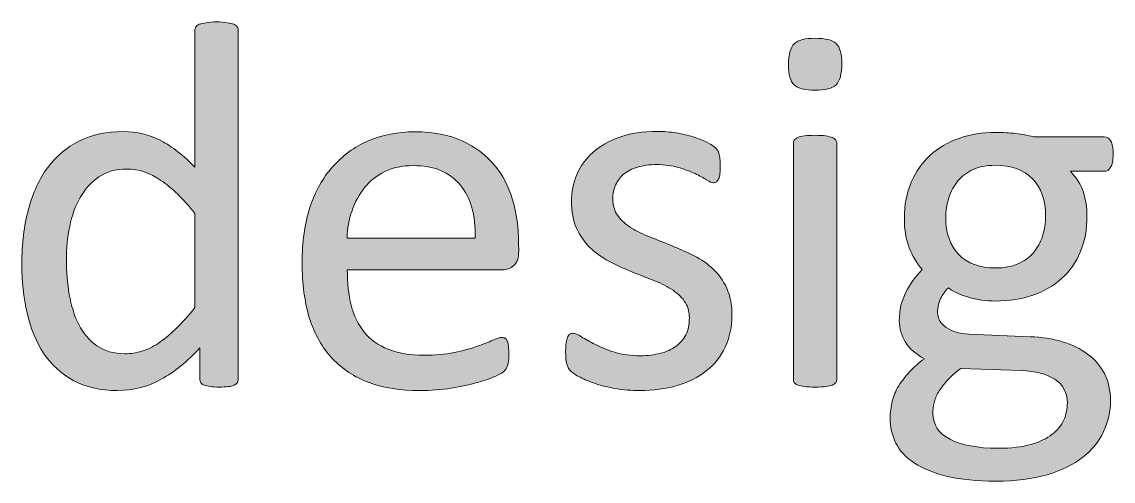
# Model space of a CAD drawing. Header units: inches. Extents: x 247 to 2765, y -1897 to -1110.
# Drawn here: x 1562.13 to 1570.18, y -1165.04 to -1161.66 of the extents above; entities that cross this region are included whole.
import ezdxf

# ---------------------------------------------------------------- set-up
doc = ezdxf.new("R2010")
doc.units = ezdxf.units.IN
doc.header["$MEASUREMENT"] = 0
doc.layers.add('Layer 1', color=7, linetype='Continuous')

# ---------------------------------------------------------------- blocks, each defined once
blk = doc.blocks.new('block 149')
at = {"layer": 'Layer 1', "true_color": 0x020302}
h = blk.add_hatch(color=98, dxfattribs=at)
h.dxf.hatch_style = 2
edge = h.paths.add_edge_path()
edge.add_spline(control_points=[(1563.7271, -1164.2883), (1563.7271, -1164.2986), (1563.7247, -1164.3086), (1563.7199, -1164.3158), (1563.7144, -1164.3231), (1563.7075, -1164.3296), (1563.6975, -1164.3338), (1563.6868, -1164.3396), (1563.6723, -1164.342), (1563.6541, -1164.3448), (1563.6351, -1164.3468), (1563.6145, -1164.3482), (1563.5883, -1164.3482), (1563.5607, -1164.3482), (1563.5369, -1164.3475), (1563.5208, -1164.3448), (1563.5022, -1164.342), (1563.4877, -1164.3382), (1563.476, -1164.3338), (1563.4656, -1164.3296), (1563.456, -1164.3245), (1563.4519, -1164.3158), (1563.4463, -1164.3083), (1563.4443, -1164.2993), (1563.4443, -1164.2883), (1563.4443, -1164.2883), (1563.4443, -1164.0602), (1563.4443, -1164.0602), (1563.3526, -1164.1577), (1563.2589, -1164.2356), (1563.1597, -1164.29), (1563.0619, -1164.3451), (1562.9537, -1164.3734), (1562.8366, -1164.3734), (1562.7105, -1164.3734), (1562.6009, -1164.3486), (1562.5113, -1164.299), (1562.4211, -1164.2497), (1562.348, -1164.1825), (1562.2922, -1164.0985), (1562.2371, -1164.0161), (1562.1965, -1163.9159), (1562.1703, -1163.8022), (1562.1434, -1163.6885), (1562.1317, -1163.5686), (1562.1317, -1163.4422), (1562.1317, -1163.2933), (1562.1482, -1163.1573), (1562.181, -1163.0381), (1562.2127, -1162.9182), (1562.2605, -1162.8155), (1562.3226, -1162.7308), (1562.3853, -1162.647), (1562.4628, -1162.5805), (1562.5561, -1162.5351), (1562.6498, -1162.4896), (1562.757, -1162.4669), (1562.8793, -1162.4669), (1562.9806, -1162.4669), (1563.0736, -1162.4892), (1563.1576, -1162.5333), (1563.2414, -1162.5774), (1563.3251, -1162.6429), (1563.4071, -1162.729), (1563.4071, -1162.729), (1563.4071, -1161.722), (1563.4071, -1161.722), (1563.4071, -1161.7134), (1563.4091, -1161.7031), (1563.414, -1161.6962), (1563.4195, -1161.6872), (1563.4277, -1161.681), (1563.4401, -1161.6762), (1563.4525, -1161.6707), (1563.4691, -1161.6679), (1563.4901, -1161.6652), (1563.5104, -1161.6607), (1563.5356, -1161.6583), (1563.5659, -1161.6583), (1563.5986, -1161.6583), (1563.6245, -1161.6607), (1563.6455, -1161.6652), (1563.6668, -1161.6679), (1563.6823, -1161.6721), (1563.6944, -1161.6762), (1563.7054, -1161.681), (1563.7157, -1161.6859), (1563.7199, -1161.6962), (1563.7271, -1161.7034), (1563.7278, -1161.7127), (1563.7278, -1161.722), (1563.7278, -1161.722), (1563.7271, -1164.2883), (1563.7271, -1164.2883), (1563.7271, -1164.2883), (1563.7271, -1164.2883), (1563.7271, -1164.2883)], knot_values=[0, 0, 0, 0, 1, 1, 1, 2, 2, 2, 3, 3, 3, 4, 4, 4, 5, 5, 5, 6, 6, 6, 7, 7, 7, 8, 8, 8, 9, 9, 9, 10, 10, 10, 11, 11, 11, 12, 12, 12, 13, 13, 13, 14, 14, 14, 15, 15, 15, 16, 16, 16, 17, 17, 17, 18, 18, 18, 19, 19, 19, 20, 20, 20, 21, 21, 21, 22, 22, 22, 23, 23, 23, 24, 24, 24, 25, 25, 25, 26, 26, 26, 27, 27, 27, 28, 28, 28, 29, 29, 29, 30, 30, 30, 31, 31, 31, 32, 32, 32, 32], degree=3, periodic=1)
edge = h.paths.add_edge_path()
edge.add_spline(control_points=[(1563.4078, -1163.0687), (1563.3216, -1162.9626), (1563.2386, -1162.8813), (1563.1576, -1162.8258), (1563.077, -1162.7704), (1562.9937, -1162.7421), (1562.9062, -1162.7421), (1562.8252, -1162.7421), (1562.7563, -1162.7614), (1562.7001, -1162.8), (1562.6436, -1162.8372), (1562.5982, -1162.8889), (1562.5616, -1162.9523), (1562.5251, -1163.016), (1562.501, -1163.0859), (1562.4845, -1163.1659), (1562.4679, -1163.2454), (1562.4604, -1163.3271), (1562.4604, -1163.4084), (1562.4604, -1163.4959), (1562.4679, -1163.5813), (1562.4817, -1163.6657), (1562.4948, -1163.7477), (1562.5182, -1163.8218), (1562.552, -1163.8883), (1562.5851, -1163.9531), (1562.6299, -1164.0054), (1562.685, -1164.0437), (1562.7394, -1164.0819), (1562.8097, -1164.1029), (1562.8931, -1164.1029), (1562.9351, -1164.1029), (1562.9757, -1164.0957), (1563.0164, -1164.084), (1563.0543, -1164.074), (1563.096, -1164.0537), (1563.1363, -1164.0261), (1563.1769, -1164.0003), (1563.2197, -1163.9641), (1563.2651, -1163.9214), (1563.3099, -1163.878), (1563.3581, -1163.8256), (1563.4078, -1163.7626), (1563.4078, -1163.7626), (1563.4078, -1163.0687), (1563.4078, -1163.0687), (1563.4078, -1163.0687), (1563.4078, -1163.0687), (1563.4078, -1163.0687)], knot_values=[0, 0, 0, 0, 1, 1, 1, 2, 2, 2, 3, 3, 3, 4, 4, 4, 5, 5, 5, 6, 6, 6, 7, 7, 7, 8, 8, 8, 9, 9, 9, 10, 10, 10, 11, 11, 11, 12, 12, 12, 13, 13, 13, 14, 14, 14, 15, 15, 15, 16, 16, 16, 16], degree=3, periodic=1)
h = blk.add_hatch(color=98, dxfattribs=at)
h.dxf.hatch_style = 2
edge = h.paths.add_edge_path()
edge.add_spline(control_points=[(1568.1768, -1161.9677), (1568.1768, -1162.0428), (1568.1623, -1162.0931), (1568.1344, -1162.1213), (1568.1065, -1162.1489), (1568.0538, -1162.1609), (1567.9791, -1162.1609), (1567.9046, -1162.1609), (1567.854, -1162.1485), (1567.8247, -1162.1227), (1567.7975, -1162.0958), (1567.7841, -1162.0459), (1567.7841, -1161.9728), (1567.7841, -1161.8981), (1567.7985, -1161.8478), (1567.8264, -1161.8195), (1567.8543, -1161.7916), (1567.9074, -1161.7792), (1567.9811, -1161.7792), (1568.0562, -1161.7792), (1568.1058, -1161.792), (1568.1355, -1161.8181), (1568.1634, -1161.8461), (1568.1768, -1161.8946), (1568.1768, -1161.9677)], knot_values=[0, 0, 0, 0, 1, 1, 1, 2, 2, 2, 3, 3, 3, 4, 4, 4, 5, 5, 5, 6, 6, 6, 7, 7, 7, 8, 8, 8, 8], degree=3, periodic=1)
edge = h.paths.add_edge_path()
edge.add_spline(control_points=[(1568.1399, -1164.2883), (1568.1399, -1164.2986), (1568.1368, -1164.3076), (1568.1324, -1164.3145), (1568.1262, -1164.3217), (1568.1186, -1164.3282), (1568.1082, -1164.3331), (1568.0965, -1164.3389), (1568.08, -1164.342), (1568.0593, -1164.3448), (1568.0373, -1164.3468), (1568.0125, -1164.3482), (1567.9787, -1164.3482), (1567.9477, -1164.3482), (1567.9236, -1164.3475), (1567.9015, -1164.3448), (1567.8802, -1164.342), (1567.8647, -1164.3375), (1567.8519, -1164.3331), (1567.8399, -1164.3276), (1567.8306, -1164.322), (1567.8268, -1164.3145), (1567.8223, -1164.3069), (1567.8195, -1164.2993), (1567.8195, -1164.2883), (1567.8195, -1164.2883), (1567.8195, -1162.554), (1567.8195, -1162.554), (1567.8195, -1162.5464), (1567.8223, -1162.5368), (1567.8268, -1162.5292), (1567.8319, -1162.522), (1567.8399, -1162.5165), (1567.8519, -1162.5099), (1567.8636, -1162.5044), (1567.8802, -1162.502), (1567.9015, -1162.4982), (1567.9236, -1162.4955), (1567.9477, -1162.4941), (1567.9787, -1162.4941), (1568.0125, -1162.4941), (1568.0373, -1162.4955), (1568.0593, -1162.4982), (1568.08, -1162.502), (1568.0962, -1162.5058), (1568.1082, -1162.5099), (1568.1186, -1162.5165), (1568.1282, -1162.5216), (1568.1324, -1162.5292), (1568.1368, -1162.5371), (1568.1399, -1162.5461), (1568.1399, -1162.554), (1568.1399, -1162.554), (1568.1399, -1164.2883), (1568.1399, -1164.2883)], knot_values=[0, 0, 0, 0, 1, 1, 1, 2, 2, 2, 3, 3, 3, 4, 4, 4, 5, 5, 5, 6, 6, 6, 7, 7, 7, 8, 8, 8, 9, 9, 9, 10, 10, 10, 11, 11, 11, 12, 12, 12, 13, 13, 13, 14, 14, 14, 15, 15, 15, 16, 16, 16, 17, 17, 17, 18, 18, 18, 18], degree=3, periodic=1)
h = blk.add_hatch(color=98, dxfattribs=at)
h.dxf.hatch_style = 2
edge = h.paths.add_edge_path()
edge.add_spline(control_points=[(1565.7949, -1163.3464), (1565.7949, -1163.3967), (1565.7828, -1163.4318), (1565.7577, -1163.4532), (1565.7342, -1163.4756), (1565.7053, -1163.4849), (1565.6715, -1163.4849), (1565.6715, -1163.4849), (1564.5312, -1163.4849), (1564.5312, -1163.4849), (1564.5312, -1163.5813), (1564.5395, -1163.6689), (1564.5601, -1163.7453), (1564.5801, -1163.8225), (1564.6118, -1163.8886), (1564.6559, -1163.9441), (1564.7014, -1163.9992), (1564.76, -1164.0406), (1564.8323, -1164.0695), (1564.9047, -1164.0991), (1564.9928, -1164.1143), (1565.0976, -1164.1143), (1565.1796, -1164.1143), (1565.2533, -1164.1074), (1565.3181, -1164.0936), (1565.3842, -1164.0805), (1565.4393, -1164.0654), (1565.4869, -1164.0488), (1565.5351, -1164.0323), (1565.5716, -1164.0171), (1565.6033, -1164.0034), (1565.6336, -1163.9903), (1565.655, -1163.9824), (1565.6708, -1163.9824), (1565.6791, -1163.9824), (1565.6881, -1163.9851), (1565.6943, -1163.9899), (1565.7018, -1163.9941), (1565.7067, -1164.0006), (1565.7108, -1164.0099), (1565.7149, -1164.0192), (1565.7184, -1164.0323), (1565.7184, -1164.0478), (1565.7211, -1164.0637), (1565.7225, -1164.083), (1565.7225, -1164.1064), (1565.7225, -1164.1229), (1565.7218, -1164.1374), (1565.7205, -1164.1498), (1565.7184, -1164.1618), (1565.717, -1164.1718), (1565.7149, -1164.1829), (1565.7129, -1164.1922), (1565.7087, -1164.2008), (1565.706, -1164.209), (1565.7005, -1164.2159), (1565.6956, -1164.2235), (1565.6881, -1164.2311), (1565.6805, -1164.2387), (1565.6605, -1164.2507), (1565.6254, -1164.2676), (1565.5902, -1164.2835), (1565.5448, -1164.2993), (1565.4896, -1164.3145), (1565.4352, -1164.3296), (1565.3704, -1164.3441), (1565.2981, -1164.3558), (1565.225, -1164.3679), (1565.1479, -1164.3744), (1565.0666, -1164.3744), (1564.9246, -1164.3744), (1564.7985, -1164.3541), (1564.6914, -1164.3145), (1564.5832, -1164.2745), (1564.493, -1164.2159), (1564.4196, -1164.1374), (1564.3465, -1164.0588), (1564.2914, -1163.961), (1564.2528, -1163.8425), (1564.2163, -1163.7247), (1564.1984, -1163.5855), (1564.1984, -1163.4304), (1564.1984, -1163.2813), (1564.2177, -1163.1462), (1564.2553, -1163.0267), (1564.2935, -1162.9082), (1564.3507, -1162.8076), (1564.423, -1162.7256), (1564.4954, -1162.6429), (1564.5829, -1162.5795), (1564.6855, -1162.5347), (1564.7889, -1162.4906), (1564.9029, -1162.4682), (1565.0307, -1162.4682), (1565.1668, -1162.4682), (1565.2822, -1162.4906), (1565.378, -1162.5347), (1565.4734, -1162.5788), (1565.5523, -1162.6374), (1565.6143, -1162.7111), (1565.6757, -1162.7848), (1565.7211, -1162.8717), (1565.7501, -1162.9702), (1565.779, -1163.0694), (1565.7935, -1163.1755), (1565.7935, -1163.2885), (1565.7935, -1163.2885), (1565.7949, -1163.3464), (1565.7949, -1163.3464), (1565.7949, -1163.3464), (1565.7949, -1163.3464), (1565.7949, -1163.3464)], knot_values=[0, 0, 0, 0, 1, 1, 1, 2, 2, 2, 3, 3, 3, 4, 4, 4, 5, 5, 5, 6, 6, 6, 7, 7, 7, 8, 8, 8, 9, 9, 9, 10, 10, 10, 11, 11, 11, 12, 12, 12, 13, 13, 13, 14, 14, 14, 15, 15, 15, 16, 16, 16, 17, 17, 17, 18, 18, 18, 19, 19, 19, 20, 20, 20, 21, 21, 21, 22, 22, 22, 23, 23, 23, 24, 24, 24, 25, 25, 25, 26, 26, 26, 27, 27, 27, 28, 28, 28, 29, 29, 29, 30, 30, 30, 31, 31, 31, 32, 32, 32, 33, 33, 33, 34, 34, 34, 35, 35, 35, 36, 36, 36, 37, 37, 37, 37], degree=3, periodic=1)
edge = h.paths.add_edge_path()
edge.add_spline(control_points=[(1565.4741, -1163.252), (1565.4789, -1163.0835), (1565.4411, -1162.9526), (1565.3632, -1162.8596), (1565.2853, -1162.7638), (1565.1696, -1162.717), (1565.0159, -1162.717), (1564.9367, -1162.717), (1564.8685, -1162.7314), (1564.8085, -1162.7611), (1564.7486, -1162.7907), (1564.699, -1162.83), (1564.659, -1162.8782), (1564.6191, -1162.9282), (1564.588, -1162.9843), (1564.566, -1163.0491), (1564.5436, -1163.1135), (1564.5309, -1163.1814), (1564.5291, -1163.252), (1564.5291, -1163.252), (1565.4741, -1163.252), (1565.4741, -1163.252), (1565.4741, -1163.252), (1565.4741, -1163.252), (1565.4741, -1163.252)], knot_values=[0, 0, 0, 0, 1, 1, 1, 2, 2, 2, 3, 3, 3, 4, 4, 4, 5, 5, 5, 6, 6, 6, 7, 7, 7, 8, 8, 8, 8], degree=3, periodic=1)
h = blk.add_hatch(color=98, dxfattribs=at)
h.dxf.hatch_style = 2
edge = h.paths.add_edge_path()
edge.add_spline(control_points=[(1567.3672, -1163.8163), (1567.3672, -1163.9052), (1567.35, -1163.9844), (1567.3176, -1164.0533), (1567.2845, -1164.1229), (1567.2377, -1164.1815), (1567.1777, -1164.229), (1567.1178, -1164.2766), (1567.0454, -1164.3124), (1566.9621, -1164.3372), (1566.8794, -1164.3613), (1566.7871, -1164.3741), (1566.6871, -1164.3741), (1566.6251, -1164.3741), (1566.5666, -1164.3689), (1566.5108, -1164.3596), (1566.4549, -1164.3499), (1566.4046, -1164.3372), (1566.3599, -1164.3227), (1566.3158, -1164.3076), (1566.2786, -1164.2924), (1566.2476, -1164.2759), (1566.2172, -1164.26), (1566.1955, -1164.2456), (1566.1811, -1164.2332), (1566.1666, -1164.2204), (1566.1573, -1164.2022), (1566.1497, -1164.1801), (1566.1428, -1164.1567), (1566.1408, -1164.1257), (1566.1408, -1164.0843), (1566.1408, -1164.0616), (1566.1421, -1164.0395), (1566.1449, -1164.0223), (1566.149, -1164.0058), (1566.1518, -1163.992), (1566.1545, -1163.9817), (1566.158, -1163.9734), (1566.1628, -1163.9644), (1566.1711, -1163.9596), (1566.1783, -1163.9551), (1566.1862, -1163.952), (1566.1945, -1163.952), (1566.2083, -1163.952), (1566.2296, -1163.961), (1566.2572, -1163.9782), (1566.2851, -1163.9954), (1566.3192, -1164.0147), (1566.3599, -1164.0354), (1566.3991, -1164.0557), (1566.4481, -1164.0743), (1566.5025, -1164.0919), (1566.5576, -1164.1091), (1566.6213, -1164.1177), (1566.6933, -1164.1177), (1566.7471, -1164.1177), (1566.796, -1164.1105), (1566.8394, -1164.0995), (1566.8835, -1164.0888), (1566.9207, -1164.0712), (1566.9531, -1164.0485), (1566.9855, -1164.0254), (1567.0096, -1163.9968), (1567.0275, -1163.9624), (1567.0447, -1163.9276), (1567.053, -1163.8866), (1567.053, -1163.8387), (1567.053, -1163.7894), (1567.0406, -1163.7491), (1567.0158, -1163.7143), (1566.9917, -1163.6806), (1566.9583, -1163.6516), (1566.9173, -1163.6254), (1566.8766, -1163.6003), (1566.8305, -1163.5772), (1566.7781, -1163.5583), (1566.7264, -1163.5372), (1566.6734, -1163.518), (1566.6189, -1163.4952), (1566.5652, -1163.4732), (1566.5108, -1163.4484), (1566.4594, -1163.4208), (1566.4081, -1163.3936), (1566.3612, -1163.3595), (1566.3199, -1163.3199), (1566.2789, -1163.2806), (1566.2462, -1163.2324), (1566.2207, -1163.1779), (1566.1962, -1163.1231), (1566.1842, -1163.056), (1566.1842, -1162.9795), (1566.1842, -1162.9123), (1566.1969, -1162.8458), (1566.2227, -1162.7838), (1566.2489, -1162.7214), (1566.2892, -1162.6667), (1566.3416, -1162.6195), (1566.3943, -1162.5719), (1566.4608, -1162.5358), (1566.5404, -1162.5075), (1566.6196, -1162.4793), (1566.7109, -1162.4648), (1566.8167, -1162.4648), (1566.8628, -1162.4648), (1566.909, -1162.4693), (1566.9559, -1162.4765), (1567.0027, -1162.4837), (1567.0441, -1162.4937), (1567.0806, -1162.5054), (1567.1174, -1162.5172), (1567.1484, -1162.5292), (1567.1763, -1162.5423), (1567.2025, -1162.5551), (1567.2225, -1162.5668), (1567.2356, -1162.5785), (1567.2494, -1162.5888), (1567.2577, -1162.5985), (1567.2632, -1162.606), (1567.2673, -1162.6133), (1567.2704, -1162.6219), (1567.2721, -1162.6319), (1567.2742, -1162.6398), (1567.2763, -1162.6536), (1567.2783, -1162.6674), (1567.2804, -1162.6818), (1567.2811, -1162.6991), (1567.2811, -1162.7187), (1567.2811, -1162.7411), (1567.2804, -1162.759), (1567.2783, -1162.7748), (1567.2763, -1162.791), (1567.2728, -1162.8045), (1567.2687, -1162.8141), (1567.2645, -1162.8241), (1567.259, -1162.832), (1567.2521, -1162.8362), (1567.2452, -1162.8413), (1567.239, -1162.8434), (1567.2308, -1162.8434), (1567.2198, -1162.8434), (1567.2025, -1162.8358), (1567.1801, -1162.822), (1567.1577, -1162.8079), (1567.1288, -1162.7921), (1567.0957, -1162.7762), (1567.0599, -1162.7604), (1567.0203, -1162.7452), (1566.9724, -1162.7314), (1566.9249, -1162.717), (1566.8721, -1162.7097), (1566.8122, -1162.7097), (1566.7588, -1162.7097), (1566.7102, -1162.7163), (1566.6699, -1162.7283), (1566.6286, -1162.7401), (1566.5945, -1162.758), (1566.5686, -1162.7797), (1566.5431, -1162.8021), (1566.5225, -1162.8289), (1566.5094, -1162.8599), (1566.4956, -1162.8909), (1566.4884, -1162.9244), (1566.4884, -1162.9598), (1566.4884, -1163.0105), (1566.5004, -1163.0522), (1566.5259, -1163.0856), (1566.5504, -1163.1204), (1566.5845, -1163.15), (1566.6251, -1163.1759), (1566.6661, -1163.2003), (1566.7133, -1163.2251), (1566.765, -1163.2444), (1566.8174, -1163.2651), (1566.8715, -1163.2858), (1566.9262, -1163.3088), (1566.9807, -1163.3312), (1567.0348, -1163.3553), (1567.0882, -1163.3819), (1567.1412, -1163.4087), (1567.1888, -1163.4418), (1567.2294, -1163.4794), (1567.2697, -1163.5173), (1567.3031, -1163.5641), (1567.3283, -1163.6189), (1567.3551, -1163.6785), (1567.3672, -1163.7422), (1567.3672, -1163.8163)], knot_values=[0, 0, 0, 0, 1, 1, 1, 2, 2, 2, 3, 3, 3, 4, 4, 4, 5, 5, 5, 6, 6, 6, 7, 7, 7, 8, 8, 8, 9, 9, 9, 10, 10, 10, 11, 11, 11, 12, 12, 12, 13, 13, 13, 14, 14, 14, 15, 15, 15, 16, 16, 16, 17, 17, 17, 18, 18, 18, 19, 19, 19, 20, 20, 20, 21, 21, 21, 22, 22, 22, 23, 23, 23, 24, 24, 24, 25, 25, 25, 26, 26, 26, 27, 27, 27, 28, 28, 28, 29, 29, 29, 30, 30, 30, 31, 31, 31, 32, 32, 32, 33, 33, 33, 34, 34, 34, 35, 35, 35, 36, 36, 36, 37, 37, 37, 38, 38, 38, 39, 39, 39, 40, 40, 40, 41, 41, 41, 42, 42, 42, 43, 43, 43, 44, 44, 44, 45, 45, 45, 46, 46, 46, 47, 47, 47, 48, 48, 48, 49, 49, 49, 50, 50, 50, 51, 51, 51, 52, 52, 52, 53, 53, 53, 54, 54, 54, 55, 55, 55, 56, 56, 56, 57, 57, 57, 58, 58, 58, 59, 59, 59, 60, 60, 60, 61, 61, 61, 62, 62, 62, 62], degree=3, periodic=1)
h = blk.add_hatch(color=98, dxfattribs=at)
h.dxf.hatch_style = 2
edge = h.paths.add_edge_path()
edge.add_spline(control_points=[(1570.1774, -1162.6333), (1570.1774, -1162.678), (1570.1701, -1162.7108), (1570.1584, -1162.7294), (1570.146, -1162.7511), (1570.1309, -1162.759), (1570.1109, -1162.759), (1570.1109, -1162.759), (1569.8621, -1162.759), (1569.8621, -1162.759), (1569.9069, -1162.8052), (1569.9393, -1162.8568), (1569.9579, -1162.9133), (1569.9758, -1162.9681), (1569.9844, -1163.0267), (1569.9844, -1163.0873), (1569.9844, -1163.1865), (1569.9683, -1163.2754), (1569.9352, -1163.3536), (1569.9035, -1163.4311), (1569.8573, -1163.4945), (1569.7974, -1163.5496), (1569.7374, -1163.602), (1569.6665, -1163.6434), (1569.5841, -1163.6716), (1569.5018, -1163.6999), (1569.4105, -1163.7143), (1569.3109, -1163.7143), (1569.2403, -1163.7143), (1569.1728, -1163.7064), (1569.1101, -1163.6861), (1569.0457, -1163.6675), (1568.9978, -1163.644), (1568.9626, -1163.6161), (1568.9402, -1163.6385), (1568.9206, -1163.6668), (1568.9054, -1163.6964), (1568.891, -1163.7253), (1568.883, -1163.7598), (1568.883, -1163.7984), (1568.883, -1163.8432), (1568.9041, -1163.879), (1568.9461, -1163.9086), (1568.9881, -1163.9383), (1569.0426, -1163.9558), (1569.1128, -1163.9582), (1569.1128, -1163.9582), (1569.5655, -1163.9775), (1569.5655, -1163.9775), (1569.6516, -1163.9803), (1569.7309, -1163.992), (1569.8025, -1164.014), (1569.8749, -1164.0361), (1569.9369, -1164.0657), (1569.9893, -1164.1057), (1570.0416, -1164.1429), (1570.0837, -1164.1925), (1570.1126, -1164.249), (1570.1422, -1164.3055), (1570.1574, -1164.3737), (1570.1574, -1164.4481), (1570.1574, -1164.5281), (1570.1409, -1164.6028), (1570.1071, -1164.6759), (1570.0737, -1164.7468), (1570.0223, -1164.8116), (1569.9534, -1164.8646), (1569.8852, -1164.9191), (1569.7977, -1164.9625), (1569.6906, -1164.9942), (1569.5834, -1165.0252), (1569.4577, -1165.041), (1569.3133, -1165.041), (1569.1735, -1165.041), (1569.0543, -1165.03), (1568.9554, -1165.0059), (1568.8569, -1164.9814), (1568.7759, -1164.9494), (1568.7129, -1164.9081), (1568.6495, -1164.8674), (1568.603, -1164.8178), (1568.5757, -1164.7606), (1568.5468, -1164.7034), (1568.533, -1164.6421), (1568.533, -1164.5766), (1568.533, -1164.5339), (1568.5392, -1164.4926), (1568.5489, -1164.4516), (1568.5582, -1164.4123), (1568.5744, -1164.3744), (1568.5964, -1164.3386), (1568.6185, -1164.3024), (1568.6446, -1164.2697), (1568.677, -1164.2359), (1568.708, -1164.2022), (1568.7432, -1164.1698), (1568.7859, -1164.1395), (1568.7225, -1164.1071), (1568.676, -1164.0664), (1568.6464, -1164.0182), (1568.6157, -1163.9672), (1568.6006, -1163.9162), (1568.6006, -1163.8597), (1568.6006, -1163.7815), (1568.6167, -1163.7116), (1568.6495, -1163.6492), (1568.6819, -1163.5862), (1568.7208, -1163.5331), (1568.7687, -1163.4821), (1568.7294, -1163.4346), (1568.6977, -1163.3815), (1568.6736, -1163.3219), (1568.6508, -1163.2616), (1568.6378, -1163.1896), (1568.6378, -1163.1066), (1568.6378, -1163.0074), (1568.655, -1162.9185), (1568.6891, -1162.8393), (1568.7222, -1162.7607), (1568.7687, -1162.696), (1568.8279, -1162.6408), (1568.8872, -1162.5874), (1568.9578, -1162.5451), (1569.0408, -1162.5165), (1569.1221, -1162.4875), (1569.2131, -1162.4731), (1569.3123, -1162.4731), (1569.364, -1162.4731), (1569.4132, -1162.4762), (1569.4591, -1162.4806), (1569.5052, -1162.4879), (1569.548, -1162.4944), (1569.5869, -1162.5048), (1569.5869, -1162.5048), (1570.1102, -1162.5048), (1570.1102, -1162.5048), (1570.1322, -1162.5048), (1570.1481, -1162.5151), (1570.1601, -1162.5364), (1570.1712, -1162.5561), (1570.1774, -1162.5898), (1570.1774, -1162.6333)], knot_values=[0, 0, 0, 0, 1, 1, 1, 2, 2, 2, 3, 3, 3, 4, 4, 4, 5, 5, 5, 6, 6, 6, 7, 7, 7, 8, 8, 8, 9, 9, 9, 10, 10, 10, 11, 11, 11, 12, 12, 12, 13, 13, 13, 14, 14, 14, 15, 15, 15, 16, 16, 16, 17, 17, 17, 18, 18, 18, 19, 19, 19, 20, 20, 20, 21, 21, 21, 22, 22, 22, 23, 23, 23, 24, 24, 24, 25, 25, 25, 26, 26, 26, 27, 27, 27, 28, 28, 28, 29, 29, 29, 30, 30, 30, 31, 31, 31, 32, 32, 32, 33, 33, 33, 34, 34, 34, 35, 35, 35, 36, 36, 36, 37, 37, 37, 38, 38, 38, 39, 39, 39, 40, 40, 40, 41, 41, 41, 42, 42, 42, 43, 43, 43, 44, 44, 44, 45, 45, 45, 46, 46, 46, 47, 47, 47, 47], degree=3, periodic=1)
edge = h.paths.add_edge_path()
edge.add_spline(control_points=[(1569.8398, -1164.464), (1569.8398, -1164.3896), (1569.8091, -1164.3317), (1569.7478, -1164.291), (1569.6864, -1164.2524), (1569.6048, -1164.229), (1569.5004, -1164.227), (1569.5004, -1164.227), (1569.0519, -1164.2118), (1569.0519, -1164.2118), (1569.0112, -1164.2435), (1568.9774, -1164.2738), (1568.9513, -1164.3027), (1568.9258, -1164.3317), (1568.9037, -1164.3592), (1568.8886, -1164.3861), (1568.8727, -1164.412), (1568.8631, -1164.4375), (1568.8569, -1164.464), (1568.85, -1164.4895), (1568.8486, -1164.5153), (1568.8486, -1164.5432), (1568.8486, -1164.6266), (1568.8906, -1164.69), (1568.9754, -1164.7327), (1569.0598, -1164.7754), (1569.1776, -1164.7988), (1569.3295, -1164.7988), (1569.4253, -1164.7988), (1569.5066, -1164.7892), (1569.5721, -1164.7706), (1569.6375, -1164.7516), (1569.6892, -1164.7272), (1569.7278, -1164.6962), (1569.7677, -1164.6659), (1569.796, -1164.6297), (1569.8139, -1164.5897), (1569.8308, -1164.5498), (1569.8398, -1164.5074), (1569.8398, -1164.464)], knot_values=[0, 0, 0, 0, 1, 1, 1, 2, 2, 2, 3, 3, 3, 4, 4, 4, 5, 5, 5, 6, 6, 6, 7, 7, 7, 8, 8, 8, 9, 9, 9, 10, 10, 10, 11, 11, 11, 12, 12, 12, 13, 13, 13, 13], degree=3, periodic=1)
edge = h.paths.add_edge_path()
edge.add_spline(control_points=[(1569.6796, -1163.0901), (1569.6796, -1162.9723), (1569.6468, -1162.8789), (1569.5821, -1162.8141), (1569.5169, -1162.7473), (1569.4263, -1162.7149), (1569.3065, -1162.7149), (1569.2444, -1162.7149), (1569.1914, -1162.7252), (1569.1459, -1162.7452), (1569.0997, -1162.7669), (1569.0622, -1162.7952), (1569.0326, -1162.83), (1569.0022, -1162.8658), (1568.9799, -1162.9071), (1568.9654, -1162.9547), (1568.9502, -1163.0029), (1568.943, -1163.0505), (1568.943, -1163.1014), (1568.943, -1163.2158), (1568.9757, -1163.3061), (1569.0391, -1163.3729), (1569.1039, -1163.4384), (1569.1945, -1163.4708), (1569.3113, -1163.4708), (1569.3747, -1163.4708), (1569.4284, -1163.4618), (1569.4749, -1163.4408), (1569.5214, -1163.4205), (1569.5593, -1163.3929), (1569.5896, -1163.3591), (1569.6193, -1163.3223), (1569.6413, -1163.2827), (1569.6561, -1163.2358), (1569.6716, -1163.1883), (1569.6796, -1163.1404), (1569.6796, -1163.0901)], knot_values=[0, 0, 0, 0, 1, 1, 1, 2, 2, 2, 3, 3, 3, 4, 4, 4, 5, 5, 5, 6, 6, 6, 7, 7, 7, 8, 8, 8, 9, 9, 9, 10, 10, 10, 11, 11, 11, 12, 12, 12, 12], degree=3, periodic=1)
at = {"layer": 'Layer 1', "lineweight": 0}
for points, knots in [([(1563.7271, -1164.2883), (1563.7271, -1164.2986), (1563.7247, -1164.3086), (1563.7199, -1164.3158), (1563.7144, -1164.3231), (1563.7075, -1164.3296), (1563.6975, -1164.3338), (1563.6868, -1164.3396), (1563.6723, -1164.342), (1563.6541, -1164.3448), (1563.6351, -1164.3468), (1563.6145, -1164.3482), (1563.5883, -1164.3482), (1563.5607, -1164.3482), (1563.5369, -1164.3475), (1563.5208, -1164.3448), (1563.5022, -1164.342), (1563.4877, -1164.3382), (1563.476, -1164.3338), (1563.4656, -1164.3296), (1563.456, -1164.3245), (1563.4519, -1164.3158), (1563.4463, -1164.3083), (1563.4443, -1164.2993), (1563.4443, -1164.2883), (1563.4443, -1164.2883), (1563.4443, -1164.0602), (1563.4443, -1164.0602), (1563.3526, -1164.1577), (1563.2589, -1164.2356), (1563.1597, -1164.29), (1563.0619, -1164.3451), (1562.9537, -1164.3734), (1562.8366, -1164.3734), (1562.7105, -1164.3734), (1562.6009, -1164.3486), (1562.5113, -1164.299), (1562.4211, -1164.2497), (1562.348, -1164.1825), (1562.2922, -1164.0985), (1562.2371, -1164.0161), (1562.1965, -1163.9159), (1562.1703, -1163.8022), (1562.1434, -1163.6885), (1562.1317, -1163.5686), (1562.1317, -1163.4422), (1562.1317, -1163.2933), (1562.1482, -1163.1573), (1562.181, -1163.0381), (1562.2127, -1162.9182), (1562.2605, -1162.8155), (1562.3226, -1162.7308), (1562.3853, -1162.647), (1562.4628, -1162.5805), (1562.5561, -1162.5351), (1562.6498, -1162.4896), (1562.757, -1162.4669), (1562.8793, -1162.4669), (1562.9806, -1162.4669), (1563.0736, -1162.4892), (1563.1576, -1162.5333), (1563.2414, -1162.5774), (1563.3251, -1162.6429), (1563.4071, -1162.729), (1563.4071, -1162.729), (1563.4071, -1161.722), (1563.4071, -1161.722), (1563.4071, -1161.7134), (1563.4091, -1161.7031), (1563.414, -1161.6962), (1563.4195, -1161.6872), (1563.4277, -1161.681), (1563.4401, -1161.6762), (1563.4525, -1161.6707), (1563.4691, -1161.6679), (1563.4901, -1161.6652), (1563.5104, -1161.6607), (1563.5356, -1161.6583), (1563.5659, -1161.6583), (1563.5986, -1161.6583), (1563.6245, -1161.6607), (1563.6455, -1161.6652), (1563.6668, -1161.6679), (1563.6823, -1161.6721), (1563.6944, -1161.6762), (1563.7054, -1161.681), (1563.7157, -1161.6859), (1563.7199, -1161.6962), (1563.7271, -1161.7034), (1563.7278, -1161.7127), (1563.7278, -1161.722), (1563.7278, -1161.722), (1563.7271, -1164.2883), (1563.7271, -1164.2883), (1563.7271, -1164.2883), (1563.7271, -1164.2883), (1563.7271, -1164.2883)], [0, 0, 0, 0, 1, 1, 1, 2, 2, 2, 3, 3, 3, 4, 4, 4, 5, 5, 5, 6, 6, 6, 7, 7, 7, 8, 8, 8, 9, 9, 9, 10, 10, 10, 11, 11, 11, 12, 12, 12, 13, 13, 13, 14, 14, 14, 15, 15, 15, 16, 16, 16, 17, 17, 17, 18, 18, 18, 19, 19, 19, 20, 20, 20, 21, 21, 21, 22, 22, 22, 23, 23, 23, 24, 24, 24, 25, 25, 25, 26, 26, 26, 27, 27, 27, 28, 28, 28, 29, 29, 29, 30, 30, 30, 31, 31, 31, 32, 32, 32, 32]), ([(1568.1768, -1161.9677), (1568.1768, -1162.0428), (1568.1623, -1162.0931), (1568.1344, -1162.1213), (1568.1065, -1162.1489), (1568.0538, -1162.1609), (1567.9791, -1162.1609), (1567.9046, -1162.1609), (1567.854, -1162.1485), (1567.8247, -1162.1227), (1567.7975, -1162.0958), (1567.7841, -1162.0459), (1567.7841, -1161.9728), (1567.7841, -1161.8981), (1567.7985, -1161.8478), (1567.8264, -1161.8195), (1567.8543, -1161.7916), (1567.9074, -1161.7792), (1567.9811, -1161.7792), (1568.0562, -1161.7792), (1568.1058, -1161.792), (1568.1355, -1161.8181), (1568.1634, -1161.8461), (1568.1768, -1161.8946), (1568.1768, -1161.9677)], [0, 0, 0, 0, 1, 1, 1, 2, 2, 2, 3, 3, 3, 4, 4, 4, 5, 5, 5, 6, 6, 6, 7, 7, 7, 8, 8, 8, 8]), ([(1565.7949, -1163.3464), (1565.7949, -1163.3967), (1565.7828, -1163.4318), (1565.7577, -1163.4532), (1565.7342, -1163.4756), (1565.7053, -1163.4849), (1565.6715, -1163.4849), (1565.6715, -1163.4849), (1564.5312, -1163.4849), (1564.5312, -1163.4849), (1564.5312, -1163.5813), (1564.5395, -1163.6689), (1564.5601, -1163.7453), (1564.5801, -1163.8225), (1564.6118, -1163.8886), (1564.6559, -1163.9441), (1564.7014, -1163.9992), (1564.76, -1164.0406), (1564.8323, -1164.0695), (1564.9047, -1164.0991), (1564.9928, -1164.1143), (1565.0976, -1164.1143), (1565.1796, -1164.1143), (1565.2533, -1164.1074), (1565.3181, -1164.0936), (1565.3842, -1164.0805), (1565.4393, -1164.0654), (1565.4869, -1164.0488), (1565.5351, -1164.0323), (1565.5716, -1164.0171), (1565.6033, -1164.0034), (1565.6336, -1163.9903), (1565.655, -1163.9824), (1565.6708, -1163.9824), (1565.6791, -1163.9824), (1565.6881, -1163.9851), (1565.6943, -1163.9899), (1565.7018, -1163.9941), (1565.7067, -1164.0006), (1565.7108, -1164.0099), (1565.7149, -1164.0192), (1565.7184, -1164.0323), (1565.7184, -1164.0478), (1565.7211, -1164.0637), (1565.7225, -1164.083), (1565.7225, -1164.1064), (1565.7225, -1164.1229), (1565.7218, -1164.1374), (1565.7205, -1164.1498), (1565.7184, -1164.1618), (1565.717, -1164.1718), (1565.7149, -1164.1829), (1565.7129, -1164.1922), (1565.7087, -1164.2008), (1565.706, -1164.209), (1565.7005, -1164.2159), (1565.6956, -1164.2235), (1565.6881, -1164.2311), (1565.6805, -1164.2387), (1565.6605, -1164.2507), (1565.6254, -1164.2676), (1565.5902, -1164.2835), (1565.5448, -1164.2993), (1565.4896, -1164.3145), (1565.4352, -1164.3296), (1565.3704, -1164.3441), (1565.2981, -1164.3558), (1565.225, -1164.3679), (1565.1479, -1164.3744), (1565.0666, -1164.3744), (1564.9246, -1164.3744), (1564.7985, -1164.3541), (1564.6914, -1164.3145), (1564.5832, -1164.2745), (1564.493, -1164.2159), (1564.4196, -1164.1374), (1564.3465, -1164.0588), (1564.2914, -1163.961), (1564.2528, -1163.8425), (1564.2163, -1163.7247), (1564.1984, -1163.5855), (1564.1984, -1163.4304), (1564.1984, -1163.2813), (1564.2177, -1163.1462), (1564.2553, -1163.0267), (1564.2935, -1162.9082), (1564.3507, -1162.8076), (1564.423, -1162.7256), (1564.4954, -1162.6429), (1564.5829, -1162.5795), (1564.6855, -1162.5347), (1564.7889, -1162.4906), (1564.9029, -1162.4682), (1565.0307, -1162.4682), (1565.1668, -1162.4682), (1565.2822, -1162.4906), (1565.378, -1162.5347), (1565.4734, -1162.5788), (1565.5523, -1162.6374), (1565.6143, -1162.7111), (1565.6757, -1162.7848), (1565.7211, -1162.8717), (1565.7501, -1162.9702), (1565.779, -1163.0694), (1565.7935, -1163.1755), (1565.7935, -1163.2885), (1565.7935, -1163.2885), (1565.7949, -1163.3464), (1565.7949, -1163.3464), (1565.7949, -1163.3464), (1565.7949, -1163.3464), (1565.7949, -1163.3464)], [0, 0, 0, 0, 1, 1, 1, 2, 2, 2, 3, 3, 3, 4, 4, 4, 5, 5, 5, 6, 6, 6, 7, 7, 7, 8, 8, 8, 9, 9, 9, 10, 10, 10, 11, 11, 11, 12, 12, 12, 13, 13, 13, 14, 14, 14, 15, 15, 15, 16, 16, 16, 17, 17, 17, 18, 18, 18, 19, 19, 19, 20, 20, 20, 21, 21, 21, 22, 22, 22, 23, 23, 23, 24, 24, 24, 25, 25, 25, 26, 26, 26, 27, 27, 27, 28, 28, 28, 29, 29, 29, 30, 30, 30, 31, 31, 31, 32, 32, 32, 33, 33, 33, 34, 34, 34, 35, 35, 35, 36, 36, 36, 37, 37, 37, 37]), ([(1567.3672, -1163.8163), (1567.3672, -1163.9052), (1567.35, -1163.9844), (1567.3176, -1164.0533), (1567.2845, -1164.1229), (1567.2377, -1164.1815), (1567.1777, -1164.229), (1567.1178, -1164.2766), (1567.0454, -1164.3124), (1566.9621, -1164.3372), (1566.8794, -1164.3613), (1566.7871, -1164.3741), (1566.6871, -1164.3741), (1566.6251, -1164.3741), (1566.5666, -1164.3689), (1566.5108, -1164.3596), (1566.4549, -1164.3499), (1566.4046, -1164.3372), (1566.3599, -1164.3227), (1566.3158, -1164.3076), (1566.2786, -1164.2924), (1566.2476, -1164.2759), (1566.2172, -1164.26), (1566.1955, -1164.2456), (1566.1811, -1164.2332), (1566.1666, -1164.2204), (1566.1573, -1164.2022), (1566.1497, -1164.1801), (1566.1428, -1164.1567), (1566.1408, -1164.1257), (1566.1408, -1164.0843), (1566.1408, -1164.0616), (1566.1421, -1164.0395), (1566.1449, -1164.0223), (1566.149, -1164.0058), (1566.1518, -1163.992), (1566.1545, -1163.9817), (1566.158, -1163.9734), (1566.1628, -1163.9644), (1566.1711, -1163.9596), (1566.1783, -1163.9551), (1566.1862, -1163.952), (1566.1945, -1163.952), (1566.2083, -1163.952), (1566.2296, -1163.961), (1566.2572, -1163.9782), (1566.2851, -1163.9954), (1566.3192, -1164.0147), (1566.3599, -1164.0354), (1566.3991, -1164.0557), (1566.4481, -1164.0743), (1566.5025, -1164.0919), (1566.5576, -1164.1091), (1566.6213, -1164.1177), (1566.6933, -1164.1177), (1566.7471, -1164.1177), (1566.796, -1164.1105), (1566.8394, -1164.0995), (1566.8835, -1164.0888), (1566.9207, -1164.0712), (1566.9531, -1164.0485), (1566.9855, -1164.0254), (1567.0096, -1163.9968), (1567.0275, -1163.9624), (1567.0447, -1163.9276), (1567.053, -1163.8866), (1567.053, -1163.8387), (1567.053, -1163.7894), (1567.0406, -1163.7491), (1567.0158, -1163.7143), (1566.9917, -1163.6806), (1566.9583, -1163.6516), (1566.9173, -1163.6254), (1566.8766, -1163.6003), (1566.8305, -1163.5772), (1566.7781, -1163.5583), (1566.7264, -1163.5372), (1566.6734, -1163.518), (1566.6189, -1163.4952), (1566.5652, -1163.4732), (1566.5108, -1163.4484), (1566.4594, -1163.4208), (1566.4081, -1163.3936), (1566.3612, -1163.3595), (1566.3199, -1163.3199), (1566.2789, -1163.2806), (1566.2462, -1163.2324), (1566.2207, -1163.1779), (1566.1962, -1163.1231), (1566.1842, -1163.056), (1566.1842, -1162.9795), (1566.1842, -1162.9123), (1566.1969, -1162.8458), (1566.2227, -1162.7838), (1566.2489, -1162.7214), (1566.2892, -1162.6667), (1566.3416, -1162.6195), (1566.3943, -1162.5719), (1566.4608, -1162.5358), (1566.5404, -1162.5075), (1566.6196, -1162.4793), (1566.7109, -1162.4648), (1566.8167, -1162.4648), (1566.8628, -1162.4648), (1566.909, -1162.4693), (1566.9559, -1162.4765), (1567.0027, -1162.4837), (1567.0441, -1162.4937), (1567.0806, -1162.5054), (1567.1174, -1162.5172), (1567.1484, -1162.5292), (1567.1763, -1162.5423), (1567.2025, -1162.5551), (1567.2225, -1162.5668), (1567.2356, -1162.5785), (1567.2494, -1162.5888), (1567.2577, -1162.5985), (1567.2632, -1162.606), (1567.2673, -1162.6133), (1567.2704, -1162.6219), (1567.2721, -1162.6319), (1567.2742, -1162.6398), (1567.2763, -1162.6536), (1567.2783, -1162.6674), (1567.2804, -1162.6818), (1567.2811, -1162.6991), (1567.2811, -1162.7187), (1567.2811, -1162.7411), (1567.2804, -1162.759), (1567.2783, -1162.7748), (1567.2763, -1162.791), (1567.2728, -1162.8045), (1567.2687, -1162.8141), (1567.2645, -1162.8241), (1567.259, -1162.832), (1567.2521, -1162.8362), (1567.2452, -1162.8413), (1567.239, -1162.8434), (1567.2308, -1162.8434), (1567.2198, -1162.8434), (1567.2025, -1162.8358), (1567.1801, -1162.822), (1567.1577, -1162.8079), (1567.1288, -1162.7921), (1567.0957, -1162.7762), (1567.0599, -1162.7604), (1567.0203, -1162.7452), (1566.9724, -1162.7314), (1566.9249, -1162.717), (1566.8721, -1162.7097), (1566.8122, -1162.7097), (1566.7588, -1162.7097), (1566.7102, -1162.7163), (1566.6699, -1162.7283), (1566.6286, -1162.7401), (1566.5945, -1162.758), (1566.5686, -1162.7797), (1566.5431, -1162.8021), (1566.5225, -1162.8289), (1566.5094, -1162.8599), (1566.4956, -1162.8909), (1566.4884, -1162.9244), (1566.4884, -1162.9598), (1566.4884, -1163.0105), (1566.5004, -1163.0522), (1566.5259, -1163.0856), (1566.5504, -1163.1204), (1566.5845, -1163.15), (1566.6251, -1163.1759), (1566.6661, -1163.2003), (1566.7133, -1163.2251), (1566.765, -1163.2444), (1566.8174, -1163.2651), (1566.8715, -1163.2858), (1566.9262, -1163.3088), (1566.9807, -1163.3312), (1567.0348, -1163.3553), (1567.0882, -1163.3819), (1567.1412, -1163.4087), (1567.1888, -1163.4418), (1567.2294, -1163.4794), (1567.2697, -1163.5173), (1567.3031, -1163.5641), (1567.3283, -1163.6189), (1567.3551, -1163.6785), (1567.3672, -1163.7422), (1567.3672, -1163.8163)], [0, 0, 0, 0, 1, 1, 1, 2, 2, 2, 3, 3, 3, 4, 4, 4, 5, 5, 5, 6, 6, 6, 7, 7, 7, 8, 8, 8, 9, 9, 9, 10, 10, 10, 11, 11, 11, 12, 12, 12, 13, 13, 13, 14, 14, 14, 15, 15, 15, 16, 16, 16, 17, 17, 17, 18, 18, 18, 19, 19, 19, 20, 20, 20, 21, 21, 21, 22, 22, 22, 23, 23, 23, 24, 24, 24, 25, 25, 25, 26, 26, 26, 27, 27, 27, 28, 28, 28, 29, 29, 29, 30, 30, 30, 31, 31, 31, 32, 32, 32, 33, 33, 33, 34, 34, 34, 35, 35, 35, 36, 36, 36, 37, 37, 37, 38, 38, 38, 39, 39, 39, 40, 40, 40, 41, 41, 41, 42, 42, 42, 43, 43, 43, 44, 44, 44, 45, 45, 45, 46, 46, 46, 47, 47, 47, 48, 48, 48, 49, 49, 49, 50, 50, 50, 51, 51, 51, 52, 52, 52, 53, 53, 53, 54, 54, 54, 55, 55, 55, 56, 56, 56, 57, 57, 57, 58, 58, 58, 59, 59, 59, 60, 60, 60, 61, 61, 61, 62, 62, 62, 62]), ([(1568.1399, -1164.2883), (1568.1399, -1164.2986), (1568.1368, -1164.3076), (1568.1324, -1164.3145), (1568.1262, -1164.3217), (1568.1186, -1164.3282), (1568.1082, -1164.3331), (1568.0965, -1164.3389), (1568.08, -1164.342), (1568.0593, -1164.3448), (1568.0373, -1164.3468), (1568.0125, -1164.3482), (1567.9787, -1164.3482), (1567.9477, -1164.3482), (1567.9236, -1164.3475), (1567.9015, -1164.3448), (1567.8802, -1164.342), (1567.8647, -1164.3375), (1567.8519, -1164.3331), (1567.8399, -1164.3276), (1567.8306, -1164.322), (1567.8268, -1164.3145), (1567.8223, -1164.3069), (1567.8195, -1164.2993), (1567.8195, -1164.2883), (1567.8195, -1164.2883), (1567.8195, -1162.554), (1567.8195, -1162.554), (1567.8195, -1162.5464), (1567.8223, -1162.5368), (1567.8268, -1162.5292), (1567.8319, -1162.522), (1567.8399, -1162.5165), (1567.8519, -1162.5099), (1567.8636, -1162.5044), (1567.8802, -1162.502), (1567.9015, -1162.4982), (1567.9236, -1162.4955), (1567.9477, -1162.4941), (1567.9787, -1162.4941), (1568.0125, -1162.4941), (1568.0373, -1162.4955), (1568.0593, -1162.4982), (1568.08, -1162.502), (1568.0962, -1162.5058), (1568.1082, -1162.5099), (1568.1186, -1162.5165), (1568.1282, -1162.5216), (1568.1324, -1162.5292), (1568.1368, -1162.5371), (1568.1399, -1162.5461), (1568.1399, -1162.554), (1568.1399, -1162.554), (1568.1399, -1164.2883), (1568.1399, -1164.2883)], [0, 0, 0, 0, 1, 1, 1, 2, 2, 2, 3, 3, 3, 4, 4, 4, 5, 5, 5, 6, 6, 6, 7, 7, 7, 8, 8, 8, 9, 9, 9, 10, 10, 10, 11, 11, 11, 12, 12, 12, 13, 13, 13, 14, 14, 14, 15, 15, 15, 16, 16, 16, 17, 17, 17, 18, 18, 18, 18]), ([(1570.1774, -1162.6333), (1570.1774, -1162.678), (1570.1701, -1162.7108), (1570.1584, -1162.7294), (1570.146, -1162.7511), (1570.1309, -1162.759), (1570.1109, -1162.759), (1570.1109, -1162.759), (1569.8621, -1162.759), (1569.8621, -1162.759), (1569.9069, -1162.8052), (1569.9393, -1162.8568), (1569.9579, -1162.9133), (1569.9758, -1162.9681), (1569.9844, -1163.0267), (1569.9844, -1163.0873), (1569.9844, -1163.1865), (1569.9683, -1163.2754), (1569.9352, -1163.3536), (1569.9035, -1163.4311), (1569.8573, -1163.4945), (1569.7974, -1163.5496), (1569.7374, -1163.602), (1569.6665, -1163.6434), (1569.5841, -1163.6716), (1569.5018, -1163.6999), (1569.4105, -1163.7143), (1569.3109, -1163.7143), (1569.2403, -1163.7143), (1569.1728, -1163.7064), (1569.1101, -1163.6861), (1569.0457, -1163.6675), (1568.9978, -1163.644), (1568.9626, -1163.6161), (1568.9402, -1163.6385), (1568.9206, -1163.6668), (1568.9054, -1163.6964), (1568.891, -1163.7253), (1568.883, -1163.7598), (1568.883, -1163.7984), (1568.883, -1163.8432), (1568.9041, -1163.879), (1568.9461, -1163.9086), (1568.9881, -1163.9383), (1569.0426, -1163.9558), (1569.1128, -1163.9582), (1569.1128, -1163.9582), (1569.5655, -1163.9775), (1569.5655, -1163.9775), (1569.6516, -1163.9803), (1569.7309, -1163.992), (1569.8025, -1164.014), (1569.8749, -1164.0361), (1569.9369, -1164.0657), (1569.9893, -1164.1057), (1570.0416, -1164.1429), (1570.0837, -1164.1925), (1570.1126, -1164.249), (1570.1422, -1164.3055), (1570.1574, -1164.3737), (1570.1574, -1164.4481), (1570.1574, -1164.5281), (1570.1409, -1164.6028), (1570.1071, -1164.6759), (1570.0737, -1164.7468), (1570.0223, -1164.8116), (1569.9534, -1164.8646), (1569.8852, -1164.9191), (1569.7977, -1164.9625), (1569.6906, -1164.9942), (1569.5834, -1165.0252), (1569.4577, -1165.041), (1569.3133, -1165.041), (1569.1735, -1165.041), (1569.0543, -1165.03), (1568.9554, -1165.0059), (1568.8569, -1164.9814), (1568.7759, -1164.9494), (1568.7129, -1164.9081), (1568.6495, -1164.8674), (1568.603, -1164.8178), (1568.5757, -1164.7606), (1568.5468, -1164.7034), (1568.533, -1164.6421), (1568.533, -1164.5766), (1568.533, -1164.5339), (1568.5392, -1164.4926), (1568.5489, -1164.4516), (1568.5582, -1164.4123), (1568.5744, -1164.3744), (1568.5964, -1164.3386), (1568.6185, -1164.3024), (1568.6446, -1164.2697), (1568.677, -1164.2359), (1568.708, -1164.2022), (1568.7432, -1164.1698), (1568.7859, -1164.1395), (1568.7225, -1164.1071), (1568.676, -1164.0664), (1568.6464, -1164.0182), (1568.6157, -1163.9672), (1568.6006, -1163.9162), (1568.6006, -1163.8597), (1568.6006, -1163.7815), (1568.6167, -1163.7116), (1568.6495, -1163.6492), (1568.6819, -1163.5862), (1568.7208, -1163.5331), (1568.7687, -1163.4821), (1568.7294, -1163.4346), (1568.6977, -1163.3815), (1568.6736, -1163.3219), (1568.6508, -1163.2616), (1568.6378, -1163.1896), (1568.6378, -1163.1066), (1568.6378, -1163.0074), (1568.655, -1162.9185), (1568.6891, -1162.8393), (1568.7222, -1162.7607), (1568.7687, -1162.696), (1568.8279, -1162.6408), (1568.8872, -1162.5874), (1568.9578, -1162.5451), (1569.0408, -1162.5165), (1569.1221, -1162.4875), (1569.2131, -1162.4731), (1569.3123, -1162.4731), (1569.364, -1162.4731), (1569.4132, -1162.4762), (1569.4591, -1162.4806), (1569.5052, -1162.4879), (1569.548, -1162.4944), (1569.5869, -1162.5048), (1569.5869, -1162.5048), (1570.1102, -1162.5048), (1570.1102, -1162.5048), (1570.1322, -1162.5048), (1570.1481, -1162.5151), (1570.1601, -1162.5364), (1570.1712, -1162.5561), (1570.1774, -1162.5898), (1570.1774, -1162.6333)], [0, 0, 0, 0, 1, 1, 1, 2, 2, 2, 3, 3, 3, 4, 4, 4, 5, 5, 5, 6, 6, 6, 7, 7, 7, 8, 8, 8, 9, 9, 9, 10, 10, 10, 11, 11, 11, 12, 12, 12, 13, 13, 13, 14, 14, 14, 15, 15, 15, 16, 16, 16, 17, 17, 17, 18, 18, 18, 19, 19, 19, 20, 20, 20, 21, 21, 21, 22, 22, 22, 23, 23, 23, 24, 24, 24, 25, 25, 25, 26, 26, 26, 27, 27, 27, 28, 28, 28, 29, 29, 29, 30, 30, 30, 31, 31, 31, 32, 32, 32, 33, 33, 33, 34, 34, 34, 35, 35, 35, 36, 36, 36, 37, 37, 37, 38, 38, 38, 39, 39, 39, 40, 40, 40, 41, 41, 41, 42, 42, 42, 43, 43, 43, 44, 44, 44, 45, 45, 45, 46, 46, 46, 47, 47, 47, 47]), ([(1563.4078, -1163.0687), (1563.3216, -1162.9626), (1563.2386, -1162.8813), (1563.1576, -1162.8258), (1563.077, -1162.7704), (1562.9937, -1162.7421), (1562.9062, -1162.7421), (1562.8252, -1162.7421), (1562.7563, -1162.7614), (1562.7001, -1162.8), (1562.6436, -1162.8372), (1562.5982, -1162.8889), (1562.5616, -1162.9523), (1562.5251, -1163.016), (1562.501, -1163.0859), (1562.4845, -1163.1659), (1562.4679, -1163.2454), (1562.4604, -1163.3271), (1562.4604, -1163.4084), (1562.4604, -1163.4959), (1562.4679, -1163.5813), (1562.4817, -1163.6657), (1562.4948, -1163.7477), (1562.5182, -1163.8218), (1562.552, -1163.8883), (1562.5851, -1163.9531), (1562.6299, -1164.0054), (1562.685, -1164.0437), (1562.7394, -1164.0819), (1562.8097, -1164.1029), (1562.8931, -1164.1029), (1562.9351, -1164.1029), (1562.9757, -1164.0957), (1563.0164, -1164.084), (1563.0543, -1164.074), (1563.096, -1164.0537), (1563.1363, -1164.0261), (1563.1769, -1164.0003), (1563.2197, -1163.9641), (1563.2651, -1163.9214), (1563.3099, -1163.878), (1563.3581, -1163.8256), (1563.4078, -1163.7626), (1563.4078, -1163.7626), (1563.4078, -1163.0687), (1563.4078, -1163.0687), (1563.4078, -1163.0687), (1563.4078, -1163.0687), (1563.4078, -1163.0687)], [0, 0, 0, 0, 1, 1, 1, 2, 2, 2, 3, 3, 3, 4, 4, 4, 5, 5, 5, 6, 6, 6, 7, 7, 7, 8, 8, 8, 9, 9, 9, 10, 10, 10, 11, 11, 11, 12, 12, 12, 13, 13, 13, 14, 14, 14, 15, 15, 15, 16, 16, 16, 16]), ([(1565.4741, -1163.252), (1565.4789, -1163.0835), (1565.4411, -1162.9526), (1565.3632, -1162.8596), (1565.2853, -1162.7638), (1565.1696, -1162.717), (1565.0159, -1162.717), (1564.9367, -1162.717), (1564.8685, -1162.7314), (1564.8085, -1162.7611), (1564.7486, -1162.7907), (1564.699, -1162.83), (1564.659, -1162.8782), (1564.6191, -1162.9282), (1564.588, -1162.9843), (1564.566, -1163.0491), (1564.5436, -1163.1135), (1564.5309, -1163.1814), (1564.5291, -1163.252), (1564.5291, -1163.252), (1565.4741, -1163.252), (1565.4741, -1163.252), (1565.4741, -1163.252), (1565.4741, -1163.252), (1565.4741, -1163.252)], [0, 0, 0, 0, 1, 1, 1, 2, 2, 2, 3, 3, 3, 4, 4, 4, 5, 5, 5, 6, 6, 6, 7, 7, 7, 8, 8, 8, 8]), ([(1569.6796, -1163.0901), (1569.6796, -1162.9723), (1569.6468, -1162.8789), (1569.5821, -1162.8141), (1569.5169, -1162.7473), (1569.4263, -1162.7149), (1569.3065, -1162.7149), (1569.2444, -1162.7149), (1569.1914, -1162.7252), (1569.1459, -1162.7452), (1569.0997, -1162.7669), (1569.0622, -1162.7952), (1569.0326, -1162.83), (1569.0022, -1162.8658), (1568.9799, -1162.9071), (1568.9654, -1162.9547), (1568.9502, -1163.0029), (1568.943, -1163.0505), (1568.943, -1163.1014), (1568.943, -1163.2158), (1568.9757, -1163.3061), (1569.0391, -1163.3729), (1569.1039, -1163.4384), (1569.1945, -1163.4708), (1569.3113, -1163.4708), (1569.3747, -1163.4708), (1569.4284, -1163.4618), (1569.4749, -1163.4408), (1569.5214, -1163.4205), (1569.5593, -1163.3929), (1569.5896, -1163.3591), (1569.6193, -1163.3223), (1569.6413, -1163.2827), (1569.6561, -1163.2358), (1569.6716, -1163.1883), (1569.6796, -1163.1404), (1569.6796, -1163.0901)], [0, 0, 0, 0, 1, 1, 1, 2, 2, 2, 3, 3, 3, 4, 4, 4, 5, 5, 5, 6, 6, 6, 7, 7, 7, 8, 8, 8, 9, 9, 9, 10, 10, 10, 11, 11, 11, 12, 12, 12, 12]), ([(1569.8398, -1164.464), (1569.8398, -1164.3896), (1569.8091, -1164.3317), (1569.7478, -1164.291), (1569.6864, -1164.2524), (1569.6048, -1164.229), (1569.5004, -1164.227), (1569.5004, -1164.227), (1569.0519, -1164.2118), (1569.0519, -1164.2118), (1569.0112, -1164.2435), (1568.9774, -1164.2738), (1568.9513, -1164.3027), (1568.9258, -1164.3317), (1568.9037, -1164.3592), (1568.8886, -1164.3861), (1568.8727, -1164.412), (1568.8631, -1164.4375), (1568.8569, -1164.464), (1568.85, -1164.4895), (1568.8486, -1164.5153), (1568.8486, -1164.5432), (1568.8486, -1164.6266), (1568.8906, -1164.69), (1568.9754, -1164.7327), (1569.0598, -1164.7754), (1569.1776, -1164.7988), (1569.3295, -1164.7988), (1569.4253, -1164.7988), (1569.5066, -1164.7892), (1569.5721, -1164.7706), (1569.6375, -1164.7516), (1569.6892, -1164.7272), (1569.7278, -1164.6962), (1569.7677, -1164.6659), (1569.796, -1164.6297), (1569.8139, -1164.5897), (1569.8308, -1164.5498), (1569.8398, -1164.5074), (1569.8398, -1164.464)], [0, 0, 0, 0, 1, 1, 1, 2, 2, 2, 3, 3, 3, 4, 4, 4, 5, 5, 5, 6, 6, 6, 7, 7, 7, 8, 8, 8, 9, 9, 9, 10, 10, 10, 11, 11, 11, 12, 12, 12, 13, 13, 13, 13])]:
    blk.add_open_spline(points, degree=3, knots=knots, dxfattribs=at)
blk = doc.blocks.new('block 143')
at = {"layer": 'Layer 1'}
blk.add_blockref('block 149', (0, 0), dxfattribs=at)

msp = doc.modelspace()

# ---------------------------------------------------------------- block references
at = {"layer": 'Layer 1'}
msp.add_blockref('block 143', (0, 0), dxfattribs=at)

doc.saveas('drawing.dxf')
